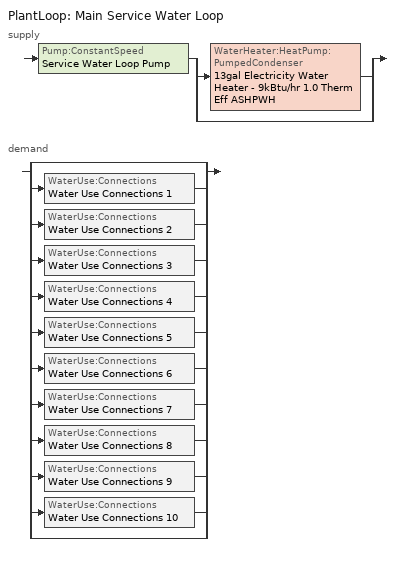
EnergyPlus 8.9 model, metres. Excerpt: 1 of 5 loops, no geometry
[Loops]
PlantLoop 'Main Service Water Loop'
 supply: Pump:ConstantSpeed 'Service Water Loop Pump' > split
  | WaterHeater:HeatPump:PumpedCondenser '13gal Electricity Water Heater - 9kBtu/hr 1.0 Therm Eff ASHPWH'
  | bypass
 demand: split
  | bypass
  | WaterUse:Connections 'Water Use Connections 1'
  | WaterUse:Connections 'Water Use Connections 2'
  | WaterUse:Connections 'Water Use Connections 3'
  | WaterUse:Connections 'Water Use Connections 4'
  | WaterUse:Connections 'Water Use Connections 5'
  | WaterUse:Connections 'Water Use Connections 6'
  | WaterUse:Connections 'Water Use Connections 7'
  | WaterUse:Connections 'Water Use Connections 8'
  | WaterUse:Connections 'Water Use Connections 9'
  | WaterUse:Connections 'Water Use Connections 10'
  | bypass
[WaterHeater:HeatPump:PumpedCondenser]
13gal Electricity Water Heater - 9kBtu/hr 1.0 Therm Eff ASHPWH: Availability Schedule=Always On Discrete; Compressor Setpoint Temperature Schedule=13gal Electricity Water Heater - 9kBtu/hr 1.0 Therm Eff ASHPWH setpoint; Dead Band Temperature Difference {deltaC}=2; Condenser Water Flow Rate {m3/s}=Autosize; Evaporator Air Flow Rate {m3/s}=Autosize; Inlet Air Configuration=ZoneAndOutdoorAir; Inlet Air Zone=ALL_ST=Sales area_FL=Building Story 1_SCH=C; Tank=13gal Electricity Water Heater - 9kBtu/hr 1.0 Therm Eff; DX Coil=Coil Water Heating Air To Water Heat Pump 1; Minimum Inlet Air Temperature for Compressor Operation {C}=5; Maximum Inlet Air Temperature for Compressor Operation {C}=94; Compressor Location=Zone; Fan=Fan On Off 1; Fan Placement=DrawThrough; On Cycle Parasitic Electric Load {W}=0; Off Cycle Parasitic Electric Load {W}=0; Parasitic Heat Rejection Location=Outdoors; Inlet Air Mixer Schedule=Schedule Ruleset 34
[WaterHeater:Mixed]
13gal Electricity Water Heater - 9kBtu/hr 1.0 Therm Eff: Tank Volume {m3}=0.0506259; Setpoint Temperature Schedule=Service Water Loop Temp - 140F; Deadband Temperature Difference {deltaC}=2; Maximum Temperature Limit {C}=82.2222; Heater Control Type=Cycle; Heater Maximum Capacity {W}=2645.2; Heater Ignition Minimum Flow Rate {m3/s}=0; Heater Ignition Delay {s}=0; Heater Fuel Type=Electricity; Heater Thermal Efficiency=0.96; Off Cycle Parasitic Fuel Consumption Rate {W}=13.2577; Off Cycle Parasitic Fuel Type=Electricity; Off Cycle Parasitic Heat Fraction to Tank=0.8; On Cycle Parasitic Fuel Consumption Rate {W}=13.2577; On Cycle Parasitic Fuel Type=Electricity; On Cycle Parasitic Heat Fraction to Tank=0; Ambient Temperature Indicator=Zone; Ambient Temperature Zone=ALL_ST=Sales area_FL=Building Story 1_SCH=C; Off Cycle Loss Coefficient to Ambient Temperature {W/K}=1.28893; Off Cycle Loss Fraction to Zone=1; On Cycle Loss Coefficient to Ambient Temperature {W/K}=1.28893; On Cycle Loss Fraction to Zone=1; Use Side Effectiveness=1; Source Side Effectiveness=1; Use Side Design Flow Rate {m3/s}=Autosize; Source Side Design Flow Rate {m3/s}=Autosize; Indirect Water Heating Recovery Time {hr}=1.5; Source Side Flow Control Mode=IndirectHeatPrimarySetpoint
[Coil:WaterHeating:AirToWaterHeatPump:Pumped]
Coil Water Heating Air To Water Heat Pump 1: Rated Heating Capacity {W}=2645.2; Rated COP {W/W}=3; Rated Sensible Heat Ratio=0.6956; Rated Evaporator Inlet Air Dry-Bulb Temperature {C}=29.44; Rated Evaporator Inlet Air Wet-Bulb Temperature {C}=22.22; Rated Condenser Inlet Water Temperature {C}=55.72; Rated Evaporator Air Flow Rate {m3/s}=Autosize; Rated Condenser Water Flow Rate {m3/s}=Autosize; Evaporator Fan Power Included in Rated COP=No; Condenser Pump Power Included in Rated COP=No; Condenser Pump Heat Included in Rated Heating Capacity and Rated COP=No; Condenser Water Pump Power {W}=150; Fraction of Condenser Pump Heat to Water=0.1; Crankcase Heater Capacity {W}=100; Maximum Ambient Temperature for Crankcase Heater Operation {C}=5; Evaporator Air Temperature Type for Curve Objects=WetBulbTemperature; Heating Capacity Function of Temperature Curve=Curve Biquadratic 7; Heating Capacity Function of Air Flow Fraction Curve=Curve Quadratic 10; Heating Capacity Function of Water Flow Fraction Curve=Curve Quadratic 11; Heating COP Function of Temperature Curve=Curve Biquadratic 8; Heating COP Function of Air Flow Fraction Curve=Curve Quadratic 12; Heating COP Function of Water Flow Fraction Curve=Curve Quadratic 13; Part Load Fraction Correlation Curve=Curve Quadratic 14
[Fan:OnOff]
Fan On Off 1: Availability Schedule=Always On Discrete; Fan Total Efficiency=0.82; Pressure Rise {Pa}=300; Maximum Flow Rate {m3/s}=Autosize; Motor Efficiency=0.8; Motor In Airstream Fraction=1; Fan Power Ratio Function of Speed Ratio Curve=Fan On Off Power Curve 8; Fan Efficiency Ratio Function of Speed Ratio Curve=Fan On Off Efficiency Curve 8
[PlantLoop]
Main Service Water Loop: Fluid Type=Water; Plant Equipment Operation Scheme=Main Service Water Loop Operation Schemes; Maximum Loop Temperature {C}=60; Minimum Loop Temperature {C}=10; Maximum Loop Flow Rate {m3/s}=Autosize; Minimum Loop Flow Rate {m3/s}=0; Plant Loop Volume {m3}=Autocalculate; Load Distribution Scheme=Optimal; Plant Loop Demand Calculation Scheme=SingleSetpoint
[Sizing:Plant]
Main Service Water Loop: Loop Type=Heating; Design Loop Exit Temperature {C}=60; Loop Design Temperature Difference {deltaC}=5; Sizing Option=NonCoincident; Zone Timesteps in Averaging Window=1; Coincident Sizing Factor Mode=None
[PlantEquipmentOperationSchemes]
Main Service Water Loop Operation Schemes: Control Scheme Object Type 1=PlantEquipmentOperation:HeatingLoad; Control Scheme Name 1=Main Service Water Loop Heating Operation Scheme; Control Scheme Schedule Name 1=Always On Discrete
[PlantEquipmentOperation:HeatingLoad]
Main Service Water Loop Heating Operation Scheme: Load Range Lower Limit 1 {W}=0; Load Range Upper Limit 1 {W}=1000000000; Range Equipment List Name 1=Main Service Water Loop Heating Equipment List
[PlantEquipmentList]
Main Service Water Loop Heating Equipment List: WaterHeater:HeatPump:PumpedCondenser, 13gal Electricity Water Heater - 9kBtu/hr 1.0 Therm Eff ASHPWH
[Pump:ConstantSpeed]
Service Water Loop Pump: Design Flow Rate {m3/s}=Autosize; Design Pump Head {Pa}=194.952; Design Power Consumption {W}=Autosize; Motor Efficiency=0.91; Fraction of Motor Inefficiencies to Fluid Stream=0; Pump Control Type=Intermittent; Design Power Sizing Method=PowerPerFlowPerPressure; Design Electric Power per Unit Flow Rate {W/(m3/s)}=348701.1; Design Shaft Power per Unit Flow Rate per Unit Head=1.28205
[SetpointManager:Scheduled]
Service hot water setpoint manager: Control Variable=Temperature; Schedule=Service Water Loop Temp - 140F
[WaterUse:Connections]
Name | Water Use Equipment Name 1
Water Use Connections 1 | Lgstore1 Service Water Use 0.04gal/min
Water Use Connections 2 | Lgstore2 Service Water Use 0.04gal/min
Water Use Connections 3 | Smstore1 Service Water Use 0.02gal/min
Water Use Connections 4 | Smstore2 Service Water Use 0.02gal/min
Water Use Connections 5 | Smstore3 Service Water Use 0.02gal/min
Water Use Connections 6 | Smstore4 Service Water Use 0.02gal/min
Water Use Connections 7 | Smstore5 Service Water Use 0.02gal/min
Water Use Connections 8 | Smstore6 Service Water Use 0.02gal/min
Water Use Connections 9 | Smstore7 Service Water Use 0.02gal/min
Water Use Connections 10 | Smstore8 Service Water Use 0.02gal/min
[WaterUse:Equipment] Flow Rate Fraction Schedule=NECB-C-Service Water Heating
Name | Peak Flow Rate {m3/s} | Target Temperature Schedule | Zone | Sensible Fraction Schedule | Latent Fraction Schedule
Lgstore1 Service Water Use 0.04gal/min | 2.46715e-06 | Schedule Ruleset 5 | ALL_ST=Sales area_FL=Building Story 1_SCH=C 2 | Schedule Ruleset 3 | Schedule Ruleset 4
Lgstore2 Service Water Use 0.04gal/min | 2.46715e-06 | Schedule Ruleset 8 | ALL_ST=Sales area_FL=Building Story 1_SCH=C | Schedule Ruleset 6 | Schedule Ruleset 7
Smstore1 Service Water Use 0.02gal/min | 1.23358e-06 | Schedule Ruleset 11 | ALL_ST=Sales area_FL=Building Story 1_SCH=C | Schedule Ruleset 9 | Schedule Ruleset 10
Smstore2 Service Water Use 0.02gal/min | 1.23358e-06 | Schedule Ruleset 14 | ALL_ST=Sales area_FL=Building Story 1_SCH=C | Schedule Ruleset 12 | Schedule Ruleset 13
Smstore3 Service Water Use 0.02gal/min | 1.23358e-06 | Schedule Ruleset 17 | ALL_ST=Sales area_FL=Building Story 1_SCH=C | Schedule Ruleset 15 | Schedule Ruleset 16
Smstore4 Service Water Use 0.02gal/min | 1.23358e-06 | Schedule Ruleset 20 | ALL_ST=Sales area_FL=Building Story 1_SCH=C | Schedule Ruleset 18 | Schedule Ruleset 19
Smstore5 Service Water Use 0.02gal/min | 1.23358e-06 | Schedule Ruleset 23 | ALL_ST=Sales area_FL=Building Story 1_SCH=C | Schedule Ruleset 21 | Schedule Ruleset 22
Smstore6 Service Water Use 0.02gal/min | 1.23358e-06 | Schedule Ruleset 26 | ALL_ST=Sales area_FL=Building Story 1_SCH=C | Schedule Ruleset 24 | Schedule Ruleset 25
Smstore7 Service Water Use 0.02gal/min | 1.23358e-06 | Schedule Ruleset 29 | ALL_ST=Sales area_FL=Building Story 1_SCH=C | Schedule Ruleset 27 | Schedule Ruleset 28
Smstore8 Service Water Use 0.02gal/min | 1.23358e-06 | Schedule Ruleset 32 | ALL_ST=Sales area_FL=Building Story 1_SCH=C 1 | Schedule Ruleset 30 | Schedule Ruleset 31
[Schedule:Day:Interval]
Service Water Loop Temp - 140F Default: No, 24:00, 57.5
NECB-C-Service Water Heating Default; NECB-C-Service Water Heating Default|Wkdy Day: No, 08:00, 0.05, 09:00, 0.1, 10:00, 0.2, 11:00, 0.3, 12:00, 0.4, 16:00, 0.8, 17:00, 0.6, 18:00, 0.4, 19:00, 0.3, 21:00, 0.2, 24:00, 0.05
NECB-C-Service Water Heating Sat Day: No, 08:00, 0.05, 09:00, 0.1, 10:00, 0.2, 11:00, 0.3, 12:00, 0.5, 16:00, 0.9, 17:00, 0.7, 18:00, 0.5, 19:00, 0.3, 21:00, 0.2, 24:00, 0.05
NECB-C-Service Water Heating Sun|Hol Day: No, 08:00, 0.05, 09:00, 0.1, 10:00, 0.2, 11:00, 0.3, 12:00, 0.5, 17:00, 0.9, 18:00, 0.5, 19:00, 0.3, 24:00, 0.05
Schedule Day 10; Schedule Day 13; Schedule Day 16; Schedule Day 19; Schedule Day 22; Schedule Day 25; Schedule Day 28; Schedule Day 31; Schedule Day 34; Schedule Day 41; Schedule Day 7: No, 24:00, 60
Schedule Day 11; Schedule Day 14; Schedule Day 17; Schedule Day 20; Schedule Day 23; Schedule Day 26; Schedule Day 29; Schedule Day 32; Schedule Day 5; Schedule Day 8: No, 24:00, 0.2
Schedule Day 12; Schedule Day 15; Schedule Day 18; Schedule Day 21; Schedule Day 24; Schedule Day 27; Schedule Day 30; Schedule Day 33; Schedule Day 6; Schedule Day 9: No, 24:00, 0.05
Schedule Day 42: No, 24:00, 1
[Schedule:Week:Daily]
Service Water Loop Temp - 140F Week Rule - Jan1-Dec31: Service Water Loop Temp - 140F Default, Service Water Loop Temp - 140F Default, Service Water Loop Temp - 140F Default, Service Water Loop Temp - 140F Default, Service Water Loop Temp - 140F Default, Service Water Loop Temp - 140F Default, Service Water Loop Temp - 140F Default, Service Water Loop Temp - 140F Default, Service Water Loop Temp - 140F Default, Service Water Loop Temp - 140F Default, Service Water Loop Temp - 140F Default, Service Water Loop Temp - 140F Default
13gal Electricity Water Heater - 9kBtu/hr 1.0 Therm Eff ASHPWH setpoint Week Rule - Jan1-Dec31: Schedule Day 41, Schedule Day 41, Schedule Day 41, Schedule Day 41, Schedule Day 41, Schedule Day 41, Schedule Day 41, Schedule Day 41, Schedule Day 41, Schedule Day 41, Schedule Day 41, Schedule Day 41
NECB-C-Service Water Heating Week Rule - Jan1-Dec31: NECB-C-Service Water Heating Sun|Hol Day, NECB-C-Service Water Heating Default|Wkdy Day, NECB-C-Service Water Heating Default|Wkdy Day, NECB-C-Service Water Heating Default|Wkdy Day, NECB-C-Service Water Heating Default|Wkdy Day, NECB-C-Service Water Heating Default|Wkdy Day, NECB-C-Service Water Heating Sat Day, NECB-C-Service Water Heating Default, NECB-C-Service Water Heating Default, NECB-C-Service Water Heating Default, NECB-C-Service Water Heating Default, NECB-C-Service Water Heating Default
Schedule Ruleset 10 Week Rule - Jan1-Dec31: Schedule Day 12, Schedule Day 12, Schedule Day 12, Schedule Day 12, Schedule Day 12, Schedule Day 12, Schedule Day 12, Schedule Day 12, Schedule Day 12, Schedule Day 12, Schedule Day 12, Schedule Day 12
Schedule Ruleset 11 Week Rule - Jan1-Dec31: Schedule Day 13, Schedule Day 13, Schedule Day 13, Schedule Day 13, Schedule Day 13, Schedule Day 13, Schedule Day 13, Schedule Day 13, Schedule Day 13, Schedule Day 13, Schedule Day 13, Schedule Day 13
Schedule Ruleset 12 Week Rule - Jan1-Dec31: Schedule Day 14, Schedule Day 14, Schedule Day 14, Schedule Day 14, Schedule Day 14, Schedule Day 14, Schedule Day 14, Schedule Day 14, Schedule Day 14, Schedule Day 14, Schedule Day 14, Schedule Day 14
Schedule Ruleset 13 Week Rule - Jan1-Dec31: Schedule Day 15, Schedule Day 15, Schedule Day 15, Schedule Day 15, Schedule Day 15, Schedule Day 15, Schedule Day 15, Schedule Day 15, Schedule Day 15, Schedule Day 15, Schedule Day 15, Schedule Day 15
Schedule Ruleset 14 Week Rule - Jan1-Dec31: Schedule Day 16, Schedule Day 16, Schedule Day 16, Schedule Day 16, Schedule Day 16, Schedule Day 16, Schedule Day 16, Schedule Day 16, Schedule Day 16, Schedule Day 16, Schedule Day 16, Schedule Day 16
Schedule Ruleset 15 Week Rule - Jan1-Dec31: Schedule Day 17, Schedule Day 17, Schedule Day 17, Schedule Day 17, Schedule Day 17, Schedule Day 17, Schedule Day 17, Schedule Day 17, Schedule Day 17, Schedule Day 17, Schedule Day 17, Schedule Day 17
Schedule Ruleset 16 Week Rule - Jan1-Dec31: Schedule Day 18, Schedule Day 18, Schedule Day 18, Schedule Day 18, Schedule Day 18, Schedule Day 18, Schedule Day 18, Schedule Day 18, Schedule Day 18, Schedule Day 18, Schedule Day 18, Schedule Day 18
Schedule Ruleset 17 Week Rule - Jan1-Dec31: Schedule Day 19, Schedule Day 19, Schedule Day 19, Schedule Day 19, Schedule Day 19, Schedule Day 19, Schedule Day 19, Schedule Day 19, Schedule Day 19, Schedule Day 19, Schedule Day 19, Schedule Day 19
Schedule Ruleset 18 Week Rule - Jan1-Dec31: Schedule Day 20, Schedule Day 20, Schedule Day 20, Schedule Day 20, Schedule Day 20, Schedule Day 20, Schedule Day 20, Schedule Day 20, Schedule Day 20, Schedule Day 20, Schedule Day 20, Schedule Day 20
Schedule Ruleset 19 Week Rule - Jan1-Dec31: Schedule Day 21, Schedule Day 21, Schedule Day 21, Schedule Day 21, Schedule Day 21, Schedule Day 21, Schedule Day 21, Schedule Day 21, Schedule Day 21, Schedule Day 21, Schedule Day 21, Schedule Day 21
Schedule Ruleset 20 Week Rule - Jan1-Dec31: Schedule Day 22, Schedule Day 22, Schedule Day 22, Schedule Day 22, Schedule Day 22, Schedule Day 22, Schedule Day 22, Schedule Day 22, Schedule Day 22, Schedule Day 22, Schedule Day 22, Schedule Day 22
Schedule Ruleset 21 Week Rule - Jan1-Dec31: Schedule Day 23, Schedule Day 23, Schedule Day 23, Schedule Day 23, Schedule Day 23, Schedule Day 23, Schedule Day 23, Schedule Day 23, Schedule Day 23, Schedule Day 23, Schedule Day 23, Schedule Day 23
Schedule Ruleset 22 Week Rule - Jan1-Dec31: Schedule Day 24, Schedule Day 24, Schedule Day 24, Schedule Day 24, Schedule Day 24, Schedule Day 24, Schedule Day 24, Schedule Day 24, Schedule Day 24, Schedule Day 24, Schedule Day 24, Schedule Day 24
Schedule Ruleset 23 Week Rule - Jan1-Dec31: Schedule Day 25, Schedule Day 25, Schedule Day 25, Schedule Day 25, Schedule Day 25, Schedule Day 25, Schedule Day 25, Schedule Day 25, Schedule Day 25, Schedule Day 25, Schedule Day 25, Schedule Day 25
Schedule Ruleset 24 Week Rule - Jan1-Dec31: Schedule Day 26, Schedule Day 26, Schedule Day 26, Schedule Day 26, Schedule Day 26, Schedule Day 26, Schedule Day 26, Schedule Day 26, Schedule Day 26, Schedule Day 26, Schedule Day 26, Schedule Day 26
Schedule Ruleset 25 Week Rule - Jan1-Dec31: Schedule Day 27, Schedule Day 27, Schedule Day 27, Schedule Day 27, Schedule Day 27, Schedule Day 27, Schedule Day 27, Schedule Day 27, Schedule Day 27, Schedule Day 27, Schedule Day 27, Schedule Day 27
Schedule Ruleset 26 Week Rule - Jan1-Dec31: Schedule Day 28, Schedule Day 28, Schedule Day 28, Schedule Day 28, Schedule Day 28, Schedule Day 28, Schedule Day 28, Schedule Day 28, Schedule Day 28, Schedule Day 28, Schedule Day 28, Schedule Day 28
Schedule Ruleset 27 Week Rule - Jan1-Dec31: Schedule Day 29, Schedule Day 29, Schedule Day 29, Schedule Day 29, Schedule Day 29, Schedule Day 29, Schedule Day 29, Schedule Day 29, Schedule Day 29, Schedule Day 29, Schedule Day 29, Schedule Day 29
Schedule Ruleset 28 Week Rule - Jan1-Dec31: Schedule Day 30, Schedule Day 30, Schedule Day 30, Schedule Day 30, Schedule Day 30, Schedule Day 30, Schedule Day 30, Schedule Day 30, Schedule Day 30, Schedule Day 30, Schedule Day 30, Schedule Day 30
Schedule Ruleset 29 Week Rule - Jan1-Dec31: Schedule Day 31, Schedule Day 31, Schedule Day 31, Schedule Day 31, Schedule Day 31, Schedule Day 31, Schedule Day 31, Schedule Day 31, Schedule Day 31, Schedule Day 31, Schedule Day 31, Schedule Day 31
Schedule Ruleset 3 Week Rule - Jan1-Dec31: Schedule Day 5, Schedule Day 5, Schedule Day 5, Schedule Day 5, Schedule Day 5, Schedule Day 5, Schedule Day 5, Schedule Day 5, Schedule Day 5, Schedule Day 5, Schedule Day 5, Schedule Day 5
Schedule Ruleset 30 Week Rule - Jan1-Dec31: Schedule Day 32, Schedule Day 32, Schedule Day 32, Schedule Day 32, Schedule Day 32, Schedule Day 32, Schedule Day 32, Schedule Day 32, Schedule Day 32, Schedule Day 32, Schedule Day 32, Schedule Day 32
Schedule Ruleset 31 Week Rule - Jan1-Dec31: Schedule Day 33, Schedule Day 33, Schedule Day 33, Schedule Day 33, Schedule Day 33, Schedule Day 33, Schedule Day 33, Schedule Day 33, Schedule Day 33, Schedule Day 33, Schedule Day 33, Schedule Day 33
Schedule Ruleset 32 Week Rule - Jan1-Dec31: Schedule Day 34, Schedule Day 34, Schedule Day 34, Schedule Day 34, Schedule Day 34, Schedule Day 34, Schedule Day 34, Schedule Day 34, Schedule Day 34, Schedule Day 34, Schedule Day 34, Schedule Day 34
Schedule Ruleset 34 Week Rule - Jan1-Dec31: Schedule Day 42, Schedule Day 42, Schedule Day 42, Schedule Day 42, Schedule Day 42, Schedule Day 42, Schedule Day 42, Schedule Day 42, Schedule Day 42, Schedule Day 42, Schedule Day 42, Schedule Day 42
Schedule Ruleset 4 Week Rule - Jan1-Dec31: Schedule Day 6, Schedule Day 6, Schedule Day 6, Schedule Day 6, Schedule Day 6, Schedule Day 6, Schedule Day 6, Schedule Day 6, Schedule Day 6, Schedule Day 6, Schedule Day 6, Schedule Day 6
Schedule Ruleset 5 Week Rule - Jan1-Dec31: Schedule Day 7, Schedule Day 7, Schedule Day 7, Schedule Day 7, Schedule Day 7, Schedule Day 7, Schedule Day 7, Schedule Day 7, Schedule Day 7, Schedule Day 7, Schedule Day 7, Schedule Day 7
Schedule Ruleset 6 Week Rule - Jan1-Dec31: Schedule Day 8, Schedule Day 8, Schedule Day 8, Schedule Day 8, Schedule Day 8, Schedule Day 8, Schedule Day 8, Schedule Day 8, Schedule Day 8, Schedule Day 8, Schedule Day 8, Schedule Day 8
Schedule Ruleset 7 Week Rule - Jan1-Dec31: Schedule Day 9, Schedule Day 9, Schedule Day 9, Schedule Day 9, Schedule Day 9, Schedule Day 9, Schedule Day 9, Schedule Day 9, Schedule Day 9, Schedule Day 9, Schedule Day 9, Schedule Day 9
Schedule Ruleset 8 Week Rule - Jan1-Dec31: Schedule Day 10, Schedule Day 10, Schedule Day 10, Schedule Day 10, Schedule Day 10, Schedule Day 10, Schedule Day 10, Schedule Day 10, Schedule Day 10, Schedule Day 10, Schedule Day 10, Schedule Day 10
Schedule Ruleset 9 Week Rule - Jan1-Dec31: Schedule Day 11, Schedule Day 11, Schedule Day 11, Schedule Day 11, Schedule Day 11, Schedule Day 11, Schedule Day 11, Schedule Day 11, Schedule Day 11, Schedule Day 11, Schedule Day 11, Schedule Day 11
[Schedule:Year]
Service Water Loop Temp - 140F: Service Water Loop Temp - 140F Week Rule - Jan1-Dec31, 1, 1, 12, 31
13gal Electricity Water Heater - 9kBtu/hr 1.0 Therm Eff ASHPWH setpoint: 13gal Electricity Water Heater - 9kBtu/hr 1.0 Therm Eff ASHPWH setpoint Week Rule - Jan1-Dec31, 1, 1, 12, 31
NECB-C-Service Water Heating: NECB-C-Service Water Heating Week Rule - Jan1-Dec31, 1, 1, 12, 31
Schedule Ruleset 10: Schedule Ruleset 10 Week Rule - Jan1-Dec31, 1, 1, 12, 31
Schedule Ruleset 11: Schedule Ruleset 11 Week Rule - Jan1-Dec31, 1, 1, 12, 31
Schedule Ruleset 12: Schedule Ruleset 12 Week Rule - Jan1-Dec31, 1, 1, 12, 31
Schedule Ruleset 13: Schedule Ruleset 13 Week Rule - Jan1-Dec31, 1, 1, 12, 31
Schedule Ruleset 14: Schedule Ruleset 14 Week Rule - Jan1-Dec31, 1, 1, 12, 31
Schedule Ruleset 15: Schedule Ruleset 15 Week Rule - Jan1-Dec31, 1, 1, 12, 31
Schedule Ruleset 16: Schedule Ruleset 16 Week Rule - Jan1-Dec31, 1, 1, 12, 31
Schedule Ruleset 17: Schedule Ruleset 17 Week Rule - Jan1-Dec31, 1, 1, 12, 31
Schedule Ruleset 18: Schedule Ruleset 18 Week Rule - Jan1-Dec31, 1, 1, 12, 31
Schedule Ruleset 19: Schedule Ruleset 19 Week Rule - Jan1-Dec31, 1, 1, 12, 31
Schedule Ruleset 20: Schedule Ruleset 20 Week Rule - Jan1-Dec31, 1, 1, 12, 31
Schedule Ruleset 21: Schedule Ruleset 21 Week Rule - Jan1-Dec31, 1, 1, 12, 31
Schedule Ruleset 22: Schedule Ruleset 22 Week Rule - Jan1-Dec31, 1, 1, 12, 31
Schedule Ruleset 23: Schedule Ruleset 23 Week Rule - Jan1-Dec31, 1, 1, 12, 31
Schedule Ruleset 24: Schedule Ruleset 24 Week Rule - Jan1-Dec31, 1, 1, 12, 31
Schedule Ruleset 25: Schedule Ruleset 25 Week Rule - Jan1-Dec31, 1, 1, 12, 31
Schedule Ruleset 26: Schedule Ruleset 26 Week Rule - Jan1-Dec31, 1, 1, 12, 31
Schedule Ruleset 27: Schedule Ruleset 27 Week Rule - Jan1-Dec31, 1, 1, 12, 31
Schedule Ruleset 28: Schedule Ruleset 28 Week Rule - Jan1-Dec31, 1, 1, 12, 31
Schedule Ruleset 29: Schedule Ruleset 29 Week Rule - Jan1-Dec31, 1, 1, 12, 31
Schedule Ruleset 3: Schedule Ruleset 3 Week Rule - Jan1-Dec31, 1, 1, 12, 31
Schedule Ruleset 30: Schedule Ruleset 30 Week Rule - Jan1-Dec31, 1, 1, 12, 31
Schedule Ruleset 31: Schedule Ruleset 31 Week Rule - Jan1-Dec31, 1, 1, 12, 31
Schedule Ruleset 32: Schedule Ruleset 32 Week Rule - Jan1-Dec31, 1, 1, 12, 31
Schedule Ruleset 34: Schedule Ruleset 34 Week Rule - Jan1-Dec31, 1, 1, 12, 31
Schedule Ruleset 4: Schedule Ruleset 4 Week Rule - Jan1-Dec31, 1, 1, 12, 31
Schedule Ruleset 5: Schedule Ruleset 5 Week Rule - Jan1-Dec31, 1, 1, 12, 31
Schedule Ruleset 6: Schedule Ruleset 6 Week Rule - Jan1-Dec31, 1, 1, 12, 31
Schedule Ruleset 7: Schedule Ruleset 7 Week Rule - Jan1-Dec31, 1, 1, 12, 31
Schedule Ruleset 8: Schedule Ruleset 8 Week Rule - Jan1-Dec31, 1, 1, 12, 31
Schedule Ruleset 9: Schedule Ruleset 9 Week Rule - Jan1-Dec31, 1, 1, 12, 31
[Curve:Biquadratic] Minimum Value of x {BasedOnField A2}=0; Maximum Value of x {BasedOnField A2}=40; Minimum Value of y {BasedOnField A3}=20; Maximum Value of y {BasedOnField A3}=90; Input Unit Type for X=Temperature; Input Unit Type for Y=Temperature; Output Unit Type=Dimensionless
Name | Coefficient1 Constant | Coefficient2 x | Coefficient3 x**2 | Coefficient4 y | Coefficient5 y**2 | Coefficient6 x*y
Curve Biquadratic 7 | 0.369827 | 0.043341 | -0.00023 | 0.000466 | 2.6e-005 | -0.00027
Curve Biquadratic 8 | 1.19713 | 0.077849 | -1.6e-06 | -0.02675 | 0.000296 | -0.00112
[Curve:Quadratic] Coefficient3 x**2=0; Minimum Value of x {BasedOnField A2}=0; Maximum Value of x {BasedOnField A2}=1
Name | Coefficient1 Constant | Coefficient2 x
Curve Quadratic 10; Curve Quadratic 11; Curve Quadratic 12; Curve Quadratic 13 | 1 | 0
Curve Quadratic 14 | 0.75 | 0.25
[Schedule:Constant]
Always On Discrete: Hourly Value=1
[Curve:Exponent]
Fan On Off Power Curve 8: Coefficient1 Constant=1; Coefficient2 Constant=0; Coefficient3 Constant=0; Minimum Value of x {BasedOnField A2}=0; Maximum Value of x {BasedOnField A2}=1
[Curve:Cubic]
Fan On Off Efficiency Curve 8: Coefficient1 Constant=1; Coefficient2 x=0; Coefficient3 x**2=0; Coefficient4 x**3=0; Minimum Value of x {BasedOnField A2}=0; Maximum Value of x {BasedOnField A2}=1
